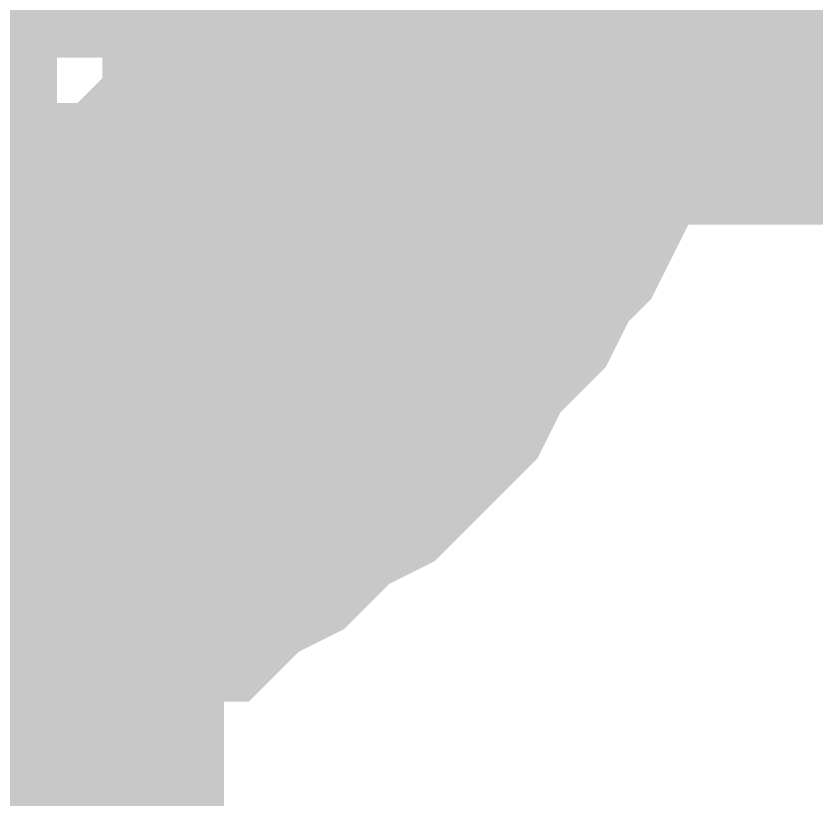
# Model space of a CAD drawing. Header units: inches. Extents: x 0 to 841, y 0 to 594.
# Drawn here: x 225.196 to 225.988, y 61.538 to 62.313 of the extents above; entities that cross this region are included whole.
import ezdxf

# ---------------------------------------------------------------- set-up
doc = ezdxf.new("R2010")
doc.units = ezdxf.units.IN
doc.layers.add('Sheet', color=255, linetype='Continuous')

msp = doc.modelspace()

# ---------------------------------------------------------------- linework, layer by layer
at = {"layer": 'Sheet'}
msp.add_lwpolyline([(224.74601, 62.5, 0.508, 0.508, 1), (225.25401, 62.5, 0.508, 0.508, 1)], format="xyseb", close=True, dxfattribs=at)
for points in [[(225.02724, 62.4814, 0.7493, 0.7493, 0), (220.01915, 62.4814, 0.7493, 0.7493, 0)], [(225.02724, 62.4814, 0.7493, 0.7493, 0), (225.02724, 59.98843, 0.7493, 0.7493, 0)], [(225.02724, 62.4814, 0.7493, 0.7493, 0), (240.02905, 62.4814, 0.7493, 0.7493, 0)], [(225.7908, 62.4814, 0.29972, 0.29972, 0), (225.7908, 62.43648, 0.29972, 0.29972, 0), (225.7908, 62.41402, 0.29972, 0.29972, 0), (225.7908, 62.3691, 0.29972, 0.29972, 0), (225.76835, 62.32418, 0.29972, 0.29972, 0), (225.76835, 62.30172, 0.29972, 0.29972, 0), (225.74589, 62.25681, 0.29972, 0.29972, 0), (225.74589, 62.23435, 0.29972, 0.29972, 0), (225.72343, 62.18943, 0.29972, 0.29972, 0), (225.72343, 62.16697, 0.29972, 0.29972, 0), (225.70097, 62.12205, 0.29972, 0.29972, 0), (225.67851, 62.09959, 0.29972, 0.29972, 0), (225.65606, 62.05467, 0.29972, 0.29972, 0), (225.6336, 62.03221, 0.29972, 0.29972, 0), (225.61114, 62.00976, 0.29972, 0.29972, 0), (225.58868, 61.96484, 0.29972, 0.29972, 0), (225.56623, 61.94238, 0.29972, 0.29972, 0), (225.54377, 61.91992, 0.29972, 0.29972, 0), (225.52131, 61.89746, 0.29972, 0.29972, 0), (225.47639, 61.875, 0.29972, 0.29972, 0), (225.45394, 61.85254, 0.29972, 0.29972, 0), (225.43148, 61.83008, 0.29972, 0.29972, 0), (225.38656, 61.80762, 0.29972, 0.29972, 0), (225.3641, 61.78516, 0.29972, 0.29972, 0), (225.31919, 61.78516, 0.29972, 0.29972, 0), (225.29673, 61.7627, 0.29972, 0.29972, 0), (225.25182, 61.7627, 0.29972, 0.29972, 0), (225.22936, 61.74025, 0.29972, 0.29972, 0), (225.18444, 61.74025, 0.29972, 0.29972, 0), (225.13953, 61.71779, 0.29972, 0.29972, 0), (225.11707, 61.71779, 0.29972, 0.29972, 0), (225.07215, 61.71779, 0.29972, 0.29972, 0), (225.02724, 61.71779, 0.29972, 0.29972, 0)], [(225.7908, 62.4814, 0.29972, 0.29972, 0), (225.7908, 62.43648, 0.29972, 0.29972, 0), (225.7908, 62.41402, 0.29972, 0.29972, 0), (225.7908, 62.3691, 0.29972, 0.29972, 0), (225.76835, 62.32418, 0.29972, 0.29972, 0), (225.76835, 62.30172, 0.29972, 0.29972, 0), (225.74589, 62.25681, 0.29972, 0.29972, 0), (225.74589, 62.23435, 0.29972, 0.29972, 0), (225.72343, 62.18943, 0.29972, 0.29972, 0), (225.72343, 62.16697, 0.29972, 0.29972, 0), (225.70097, 62.12205, 0.29972, 0.29972, 0), (225.67851, 62.09959, 0.29972, 0.29972, 0), (225.65606, 62.05467, 0.29972, 0.29972, 0), (225.6336, 62.03221, 0.29972, 0.29972, 0), (225.61114, 62.00976, 0.29972, 0.29972, 0), (225.58868, 61.96484, 0.29972, 0.29972, 0), (225.56623, 61.94238, 0.29972, 0.29972, 0), (225.54377, 61.91992, 0.29972, 0.29972, 0), (225.52131, 61.89746, 0.29972, 0.29972, 0), (225.47639, 61.875, 0.29972, 0.29972, 0), (225.45394, 61.85254, 0.29972, 0.29972, 0), (225.43148, 61.83008, 0.29972, 0.29972, 0), (225.38656, 61.80762, 0.29972, 0.29972, 0), (225.3641, 61.78516, 0.29972, 0.29972, 0), (225.31919, 61.78516, 0.29972, 0.29972, 0), (225.29673, 61.7627, 0.29972, 0.29972, 0), (225.25182, 61.7627, 0.29972, 0.29972, 0), (225.22936, 61.74025, 0.29972, 0.29972, 0), (225.18444, 61.74025, 0.29972, 0.29972, 0), (225.13953, 61.71779, 0.29972, 0.29972, 0), (225.11707, 61.71779, 0.29972, 0.29972, 0), (225.07215, 61.71779, 0.29972, 0.29972, 0), (225.02724, 61.71779, 0.29972, 0.29972, 0)], [(225.7908, 62.4814, 0.29972, 0.29972, 0), (225.7908, 62.43648, 0.29972, 0.29972, 0), (225.7908, 62.41402, 0.29972, 0.29972, 0), (225.7908, 62.3691, 0.29972, 0.29972, 0), (225.76835, 62.32418, 0.29972, 0.29972, 0), (225.76835, 62.30172, 0.29972, 0.29972, 0), (225.74589, 62.25681, 0.29972, 0.29972, 0), (225.74589, 62.23435, 0.29972, 0.29972, 0), (225.72343, 62.18943, 0.29972, 0.29972, 0), (225.72343, 62.16697, 0.29972, 0.29972, 0), (225.70097, 62.12205, 0.29972, 0.29972, 0), (225.67851, 62.09959, 0.29972, 0.29972, 0), (225.65606, 62.05467, 0.29972, 0.29972, 0), (225.6336, 62.03221, 0.29972, 0.29972, 0), (225.61114, 62.00976, 0.29972, 0.29972, 0), (225.58868, 61.96484, 0.29972, 0.29972, 0), (225.56623, 61.94238, 0.29972, 0.29972, 0), (225.54377, 61.91992, 0.29972, 0.29972, 0), (225.52131, 61.89746, 0.29972, 0.29972, 0), (225.47639, 61.875, 0.29972, 0.29972, 0), (225.45394, 61.85254, 0.29972, 0.29972, 0), (225.43148, 61.83008, 0.29972, 0.29972, 0), (225.38656, 61.80762, 0.29972, 0.29972, 0), (225.3641, 61.78516, 0.29972, 0.29972, 0), (225.31919, 61.78516, 0.29972, 0.29972, 0), (225.29673, 61.7627, 0.29972, 0.29972, 0), (225.25182, 61.7627, 0.29972, 0.29972, 0), (225.22936, 61.74025, 0.29972, 0.29972, 0), (225.18444, 61.74025, 0.29972, 0.29972, 0), (225.13953, 61.71779, 0.29972, 0.29972, 0), (225.11707, 61.71779, 0.29972, 0.29972, 0), (225.07215, 61.71779, 0.29972, 0.29972, 0), (225.02724, 61.71779, 0.29972, 0.29972, 0)], [(225.52131, 62.4814, 0.29972, 0.29972, 0), (225.52131, 62.45894, 0.29972, 0.29972, 0), (225.52131, 62.43648, 0.29972, 0.29972, 0), (225.52131, 62.41402, 0.29972, 0.29972, 0), (225.52131, 62.39156, 0.29972, 0.29972, 0), (225.49885, 62.3691, 0.29972, 0.29972, 0), (225.49885, 62.34664, 0.29972, 0.29972, 0), (225.49885, 62.30172, 0.29972, 0.29972, 0), (225.47639, 62.30172, 0.29972, 0.29972, 0), (225.47639, 62.27927, 0.29972, 0.29972, 0), (225.45394, 62.25681, 0.29972, 0.29972, 0), (225.45394, 62.23435, 0.29972, 0.29972, 0), (225.43148, 62.21189, 0.29972, 0.29972, 0), (225.43148, 62.18943, 0.29972, 0.29972, 0), (225.40902, 62.16697, 0.29972, 0.29972, 0), (225.38656, 62.14451, 0.29972, 0.29972, 0), (225.38656, 62.12205, 0.29972, 0.29972, 0), (225.3641, 62.12205, 0.29972, 0.29972, 0), (225.34165, 62.09959, 0.29972, 0.29972, 0), (225.31919, 62.07713, 0.29972, 0.29972, 0), (225.29673, 62.07713, 0.29972, 0.29972, 0), (225.27427, 62.05467, 0.29972, 0.29972, 0), (225.25182, 62.05467, 0.29972, 0.29972, 0), (225.22936, 62.03221, 0.29972, 0.29972, 0), (225.2069, 62.03221, 0.29972, 0.29972, 0), (225.2069, 62.00976, 0.29972, 0.29972, 0), (225.16198, 62.00976, 0.29972, 0.29972, 0), (225.13953, 62.00976, 0.29972, 0.29972, 0), (225.11707, 61.9873, 0.29972, 0.29972, 0), (225.09461, 61.9873, 0.29972, 0.29972, 0), (225.07215, 61.9873, 0.29972, 0.29972, 0), (225.0497, 61.9873, 0.29972, 0.29972, 0), (225.02724, 61.9873, 0.29972, 0.29972, 0)], [(225.52131, 62.4814, 0.29972, 0.29972, 0), (225.52131, 62.45894, 0.29972, 0.29972, 0), (225.52131, 62.43648, 0.29972, 0.29972, 0), (225.52131, 62.41402, 0.29972, 0.29972, 0), (225.52131, 62.39156, 0.29972, 0.29972, 0), (225.49885, 62.3691, 0.29972, 0.29972, 0), (225.49885, 62.34664, 0.29972, 0.29972, 0), (225.49885, 62.30172, 0.29972, 0.29972, 0), (225.47639, 62.30172, 0.29972, 0.29972, 0), (225.47639, 62.27927, 0.29972, 0.29972, 0), (225.45394, 62.25681, 0.29972, 0.29972, 0), (225.45394, 62.23435, 0.29972, 0.29972, 0), (225.43148, 62.21189, 0.29972, 0.29972, 0), (225.43148, 62.18943, 0.29972, 0.29972, 0), (225.40902, 62.16697, 0.29972, 0.29972, 0), (225.38656, 62.14451, 0.29972, 0.29972, 0), (225.38656, 62.12205, 0.29972, 0.29972, 0), (225.3641, 62.12205, 0.29972, 0.29972, 0), (225.34165, 62.09959, 0.29972, 0.29972, 0), (225.31919, 62.07713, 0.29972, 0.29972, 0), (225.29673, 62.07713, 0.29972, 0.29972, 0), (225.27427, 62.05467, 0.29972, 0.29972, 0), (225.25182, 62.05467, 0.29972, 0.29972, 0), (225.22936, 62.03221, 0.29972, 0.29972, 0), (225.2069, 62.03221, 0.29972, 0.29972, 0), (225.2069, 62.00976, 0.29972, 0.29972, 0), (225.16198, 62.00976, 0.29972, 0.29972, 0), (225.13953, 62.00976, 0.29972, 0.29972, 0), (225.11707, 61.9873, 0.29972, 0.29972, 0), (225.09461, 61.9873, 0.29972, 0.29972, 0), (225.07215, 61.9873, 0.29972, 0.29972, 0), (225.0497, 61.9873, 0.29972, 0.29972, 0), (225.02724, 61.9873, 0.29972, 0.29972, 0)], [(225.52131, 62.4814, 0.29972, 0.29972, 0), (225.52131, 62.45894, 0.29972, 0.29972, 0), (225.52131, 62.43648, 0.29972, 0.29972, 0), (225.52131, 62.41402, 0.29972, 0.29972, 0), (225.52131, 62.39156, 0.29972, 0.29972, 0), (225.49885, 62.3691, 0.29972, 0.29972, 0), (225.49885, 62.34664, 0.29972, 0.29972, 0), (225.49885, 62.30172, 0.29972, 0.29972, 0), (225.47639, 62.30172, 0.29972, 0.29972, 0), (225.47639, 62.27927, 0.29972, 0.29972, 0), (225.45394, 62.25681, 0.29972, 0.29972, 0), (225.45394, 62.23435, 0.29972, 0.29972, 0), (225.43148, 62.21189, 0.29972, 0.29972, 0), (225.43148, 62.18943, 0.29972, 0.29972, 0), (225.40902, 62.16697, 0.29972, 0.29972, 0), (225.38656, 62.14451, 0.29972, 0.29972, 0), (225.38656, 62.12205, 0.29972, 0.29972, 0), (225.3641, 62.12205, 0.29972, 0.29972, 0), (225.34165, 62.09959, 0.29972, 0.29972, 0), (225.31919, 62.07713, 0.29972, 0.29972, 0), (225.29673, 62.07713, 0.29972, 0.29972, 0), (225.27427, 62.05467, 0.29972, 0.29972, 0), (225.25182, 62.05467, 0.29972, 0.29972, 0), (225.22936, 62.03221, 0.29972, 0.29972, 0), (225.2069, 62.03221, 0.29972, 0.29972, 0), (225.2069, 62.00976, 0.29972, 0.29972, 0), (225.16198, 62.00976, 0.29972, 0.29972, 0), (225.13953, 62.00976, 0.29972, 0.29972, 0), (225.11707, 61.9873, 0.29972, 0.29972, 0), (225.09461, 61.9873, 0.29972, 0.29972, 0), (225.07215, 61.9873, 0.29972, 0.29972, 0), (225.0497, 61.9873, 0.29972, 0.29972, 0), (225.02724, 61.9873, 0.29972, 0.29972, 0)], [(225.7908, 62.3691, 0.09906, 0.09906, 0), (225.76835, 62.32418, 0.09906, 0.09906, 0), (225.76835, 62.30172, 0.09906, 0.09906, 0), (225.74589, 62.25681, 0.09906, 0.09906, 0), (225.74589, 62.23435, 0.09906, 0.09906, 0), (225.72343, 62.18943, 0.09906, 0.09906, 0), (225.72343, 62.16697, 0.09906, 0.09906, 0), (225.70097, 62.12205, 0.09906, 0.09906, 0), (225.67851, 62.09959, 0.09906, 0.09906, 0), (225.65606, 62.05467, 0.09906, 0.09906, 0), (225.6336, 62.03221, 0.09906, 0.09906, 0), (225.61114, 62.00976, 0.09906, 0.09906, 0), (225.58868, 61.96484, 0.09906, 0.09906, 0), (225.56623, 61.94238, 0.09906, 0.09906, 0), (225.54377, 61.91992, 0.09906, 0.09906, 0), (225.52131, 61.89746, 0.09906, 0.09906, 0), (225.47639, 61.875, 0.09906, 0.09906, 0), (225.45394, 61.85254, 0.09906, 0.09906, 0), (225.43148, 61.83008, 0.09906, 0.09906, 0), (225.38656, 61.80762, 0.09906, 0.09906, 0), (225.3641, 61.78516, 0.09906, 0.09906, 0), (225.31919, 61.78516, 0.09906, 0.09906, 0), (225.29673, 61.7627, 0.09906, 0.09906, 0), (225.25182, 61.7627, 0.09906, 0.09906, 0), (225.22936, 61.74025, 0.09906, 0.09906, 0), (225.18444, 61.74025, 0.09906, 0.09906, 0), (225.13953, 61.71779, 0.09906, 0.09906, 0)], [(225.7908, 62.3691, 0.09906, 0.09906, 0), (225.76835, 62.32418, 0.09906, 0.09906, 0), (225.76835, 62.30172, 0.09906, 0.09906, 0), (225.74589, 62.25681, 0.09906, 0.09906, 0), (225.74589, 62.23435, 0.09906, 0.09906, 0), (225.72343, 62.18943, 0.09906, 0.09906, 0), (225.72343, 62.16697, 0.09906, 0.09906, 0), (225.70097, 62.12205, 0.09906, 0.09906, 0), (225.67851, 62.09959, 0.09906, 0.09906, 0), (225.65606, 62.05467, 0.09906, 0.09906, 0), (225.6336, 62.03221, 0.09906, 0.09906, 0), (225.61114, 62.00976, 0.09906, 0.09906, 0), (225.58868, 61.96484, 0.09906, 0.09906, 0), (225.56623, 61.94238, 0.09906, 0.09906, 0), (225.54377, 61.91992, 0.09906, 0.09906, 0), (225.52131, 61.89746, 0.09906, 0.09906, 0), (225.47639, 61.875, 0.09906, 0.09906, 0), (225.45394, 61.85254, 0.09906, 0.09906, 0), (225.43148, 61.83008, 0.09906, 0.09906, 0), (225.38656, 61.80762, 0.09906, 0.09906, 0), (225.3641, 61.78516, 0.09906, 0.09906, 0), (225.31919, 61.78516, 0.09906, 0.09906, 0), (225.29673, 61.7627, 0.09906, 0.09906, 0), (225.25182, 61.7627, 0.09906, 0.09906, 0), (225.22936, 61.74025, 0.09906, 0.09906, 0), (225.18444, 61.74025, 0.09906, 0.09906, 0), (225.13953, 61.71779, 0.09906, 0.09906, 0)], [(225.7908, 62.3691, 0.09906, 0.09906, 0), (225.76835, 62.32418, 0.09906, 0.09906, 0), (225.76835, 62.30172, 0.09906, 0.09906, 0), (225.74589, 62.25681, 0.09906, 0.09906, 0), (225.74589, 62.23435, 0.09906, 0.09906, 0), (225.72343, 62.18943, 0.09906, 0.09906, 0), (225.72343, 62.16697, 0.09906, 0.09906, 0), (225.70097, 62.12205, 0.09906, 0.09906, 0), (225.67851, 62.09959, 0.09906, 0.09906, 0), (225.65606, 62.05467, 0.09906, 0.09906, 0), (225.6336, 62.03221, 0.09906, 0.09906, 0), (225.61114, 62.00976, 0.09906, 0.09906, 0), (225.58868, 61.96484, 0.09906, 0.09906, 0), (225.56623, 61.94238, 0.09906, 0.09906, 0), (225.54377, 61.91992, 0.09906, 0.09906, 0), (225.52131, 61.89746, 0.09906, 0.09906, 0), (225.47639, 61.875, 0.09906, 0.09906, 0), (225.45394, 61.85254, 0.09906, 0.09906, 0), (225.43148, 61.83008, 0.09906, 0.09906, 0), (225.38656, 61.80762, 0.09906, 0.09906, 0), (225.3641, 61.78516, 0.09906, 0.09906, 0), (225.31919, 61.78516, 0.09906, 0.09906, 0), (225.29673, 61.7627, 0.09906, 0.09906, 0), (225.25182, 61.7627, 0.09906, 0.09906, 0), (225.22936, 61.74025, 0.09906, 0.09906, 0), (225.18444, 61.74025, 0.09906, 0.09906, 0), (225.13953, 61.71779, 0.09906, 0.09906, 0)], [(225.49885, 62.3691, 0.09906, 0.09906, 0), (225.49885, 62.34664, 0.09906, 0.09906, 0), (225.49885, 62.30172, 0.09906, 0.09906, 0), (225.47639, 62.30172, 0.09906, 0.09906, 0), (225.47639, 62.27927, 0.09906, 0.09906, 0), (225.45394, 62.25681, 0.09906, 0.09906, 0), (225.45394, 62.23435, 0.09906, 0.09906, 0), (225.43148, 62.21189, 0.09906, 0.09906, 0), (225.43148, 62.18943, 0.09906, 0.09906, 0), (225.40902, 62.16697, 0.09906, 0.09906, 0), (225.38656, 62.14451, 0.09906, 0.09906, 0), (225.38656, 62.12205, 0.09906, 0.09906, 0), (225.3641, 62.12205, 0.09906, 0.09906, 0), (225.34165, 62.09959, 0.09906, 0.09906, 0), (225.31919, 62.07713, 0.09906, 0.09906, 0), (225.29673, 62.07713, 0.09906, 0.09906, 0), (225.27427, 62.05467, 0.09906, 0.09906, 0), (225.25182, 62.05467, 0.09906, 0.09906, 0), (225.22936, 62.03221, 0.09906, 0.09906, 0), (225.2069, 62.03221, 0.09906, 0.09906, 0), (225.2069, 62.00976, 0.09906, 0.09906, 0), (225.16198, 62.00976, 0.09906, 0.09906, 0), (225.13953, 62.00976, 0.09906, 0.09906, 0)], [(225.49885, 62.3691, 0.09906, 0.09906, 0), (225.49885, 62.34664, 0.09906, 0.09906, 0), (225.49885, 62.30172, 0.09906, 0.09906, 0), (225.47639, 62.30172, 0.09906, 0.09906, 0), (225.47639, 62.27927, 0.09906, 0.09906, 0), (225.45394, 62.25681, 0.09906, 0.09906, 0), (225.45394, 62.23435, 0.09906, 0.09906, 0), (225.43148, 62.21189, 0.09906, 0.09906, 0), (225.43148, 62.18943, 0.09906, 0.09906, 0), (225.40902, 62.16697, 0.09906, 0.09906, 0), (225.38656, 62.14451, 0.09906, 0.09906, 0), (225.38656, 62.12205, 0.09906, 0.09906, 0), (225.3641, 62.12205, 0.09906, 0.09906, 0), (225.34165, 62.09959, 0.09906, 0.09906, 0), (225.31919, 62.07713, 0.09906, 0.09906, 0), (225.29673, 62.07713, 0.09906, 0.09906, 0), (225.27427, 62.05467, 0.09906, 0.09906, 0), (225.25182, 62.05467, 0.09906, 0.09906, 0), (225.22936, 62.03221, 0.09906, 0.09906, 0), (225.2069, 62.03221, 0.09906, 0.09906, 0), (225.2069, 62.00976, 0.09906, 0.09906, 0), (225.16198, 62.00976, 0.09906, 0.09906, 0), (225.13953, 62.00976, 0.09906, 0.09906, 0)], [(225.49885, 62.3691, 0.09906, 0.09906, 0), (225.49885, 62.34664, 0.09906, 0.09906, 0), (225.49885, 62.30172, 0.09906, 0.09906, 0), (225.47639, 62.30172, 0.09906, 0.09906, 0), (225.47639, 62.27927, 0.09906, 0.09906, 0), (225.45394, 62.25681, 0.09906, 0.09906, 0), (225.45394, 62.23435, 0.09906, 0.09906, 0), (225.43148, 62.21189, 0.09906, 0.09906, 0), (225.43148, 62.18943, 0.09906, 0.09906, 0), (225.40902, 62.16697, 0.09906, 0.09906, 0), (225.38656, 62.14451, 0.09906, 0.09906, 0), (225.38656, 62.12205, 0.09906, 0.09906, 0), (225.3641, 62.12205, 0.09906, 0.09906, 0), (225.34165, 62.09959, 0.09906, 0.09906, 0), (225.31919, 62.07713, 0.09906, 0.09906, 0), (225.29673, 62.07713, 0.09906, 0.09906, 0), (225.27427, 62.05467, 0.09906, 0.09906, 0), (225.25182, 62.05467, 0.09906, 0.09906, 0), (225.22936, 62.03221, 0.09906, 0.09906, 0), (225.2069, 62.03221, 0.09906, 0.09906, 0), (225.2069, 62.00976, 0.09906, 0.09906, 0), (225.16198, 62.00976, 0.09906, 0.09906, 0), (225.13953, 62.00976, 0.09906, 0.09906, 0)]]:
    msp.add_lwpolyline(points, format="xyseb", dxfattribs=at)

doc.saveas('drawing.dxf')
